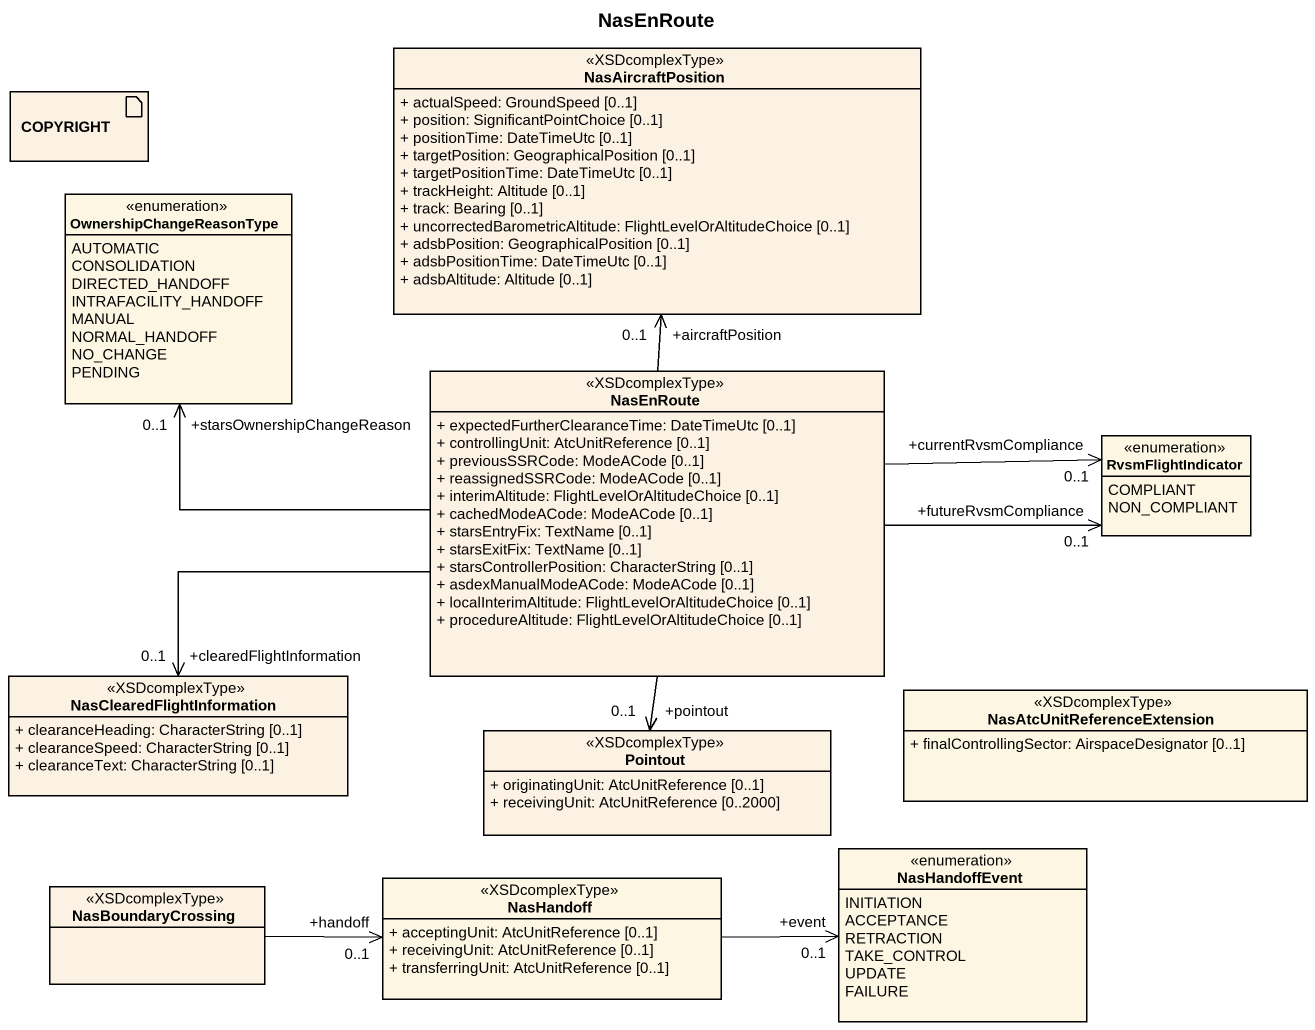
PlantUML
@startuml
title NasEnRoute
allowmixing
hide circle
hide empty members
skinparam classAttributeIconSize 0
class NasAircraftPosition <<XSDcomplexType>> #FCF2E3 {
  + actualSpeed: GroundSpeed [0..1]
  + position: SignificantPointChoice [0..1]
  + positionTime: DateTimeUtc [0..1]
  + targetPosition: GeographicalPosition [0..1]
  + targetPositionTime: DateTimeUtc [0..1]
  + trackHeight: Altitude [0..1]
  + track: Bearing [0..1]
  + uncorrectedBarometricAltitude: FlightLevelOrAltitudeChoice [0..1]
  + adsbPosition: GeographicalPosition [0..1]
  + adsbPositionTime: DateTimeUtc [0..1]
  + adsbAltitude: Altitude [0..1]
}
artifact COPYRIGHT #FCF2E3
enum OwnershipChangeReasonType {
  AUTOMATIC
  CONSOLIDATION
  DIRECTED_HANDOFF
  INTRAFACILITY_HANDOFF
  MANUAL
  NORMAL_HANDOFF
  NO_CHANGE
  PENDING
}
class NasEnRoute <<XSDcomplexType>> #FCF2E3 {
  + expectedFurtherClearanceTime: DateTimeUtc [0..1]
  + controllingUnit: AtcUnitReference [0..1]
  + previousSSRCode: ModeACode [0..1]
  + reassignedSSRCode: ModeACode [0..1]
  + interimAltitude: FlightLevelOrAltitudeChoice [0..1]
  + cachedModeACode: ModeACode [0..1]
  + starsEntryFix: TextName [0..1]
  + starsExitFix: TextName [0..1]
  + starsControllerPosition: CharacterString [0..1]
  + asdexManualModeACode: ModeACode [0..1]
  + localInterimAltitude: FlightLevelOrAltitudeChoice [0..1]
  + procedureAltitude: FlightLevelOrAltitudeChoice [0..1]
}
enum RvsmFlightIndicator {
  COMPLIANT
  NON_COMPLIANT
}
class NasClearedFlightInformation <<XSDcomplexType>> #FCF2E3 {
  + clearanceHeading: CharacterString [0..1]
  + clearanceSpeed: CharacterString [0..1]
  + clearanceText: CharacterString [0..1]
}
class NasAtcUnitReferenceExtension <<XSDcomplexType>> {
  + finalControllingSector: AirspaceDesignator [0..1]
}
class Pointout <<XSDcomplexType>> #FCF2E3 {
  + originatingUnit: AtcUnitReference [0..1]
  + receivingUnit: AtcUnitReference [0..2000]
}
class NasBoundaryCrossing <<XSDcomplexType>> #FCF2E3
class NasHandoff <<XSDcomplexType>> {
  + acceptingUnit: AtcUnitReference [0..1]
  + receivingUnit: AtcUnitReference [0..1]
  + transferringUnit: AtcUnitReference [0..1]
}
enum NasHandoffEvent {
  INITIATION
  ACCEPTANCE
  RETRACTION
  TAKE_CONTROL
  UPDATE
  FAILURE
}
NasEnRoute -up-> "+aircraftPosition\n0..1" NasAircraftPosition
NasEnRoute -left-> "+starsOwnershipChangeReason\n0..1" OwnershipChangeReasonType
NasEnRoute -right-> "+currentRvsmCompliance\n0..1" RvsmFlightIndicator
NasEnRoute -right-> "+futureRvsmCompliance\n0..1" RvsmFlightIndicator
NasEnRoute -left-> "+clearedFlightInformation\n0..1" NasClearedFlightInformation
NasEnRoute --> "+pointout\n0..1" Pointout
NasBoundaryCrossing -right-> "+handoff\n0..1" NasHandoff
NasHandoff -right-> "+event\n0..1" NasHandoffEvent
@enduml
